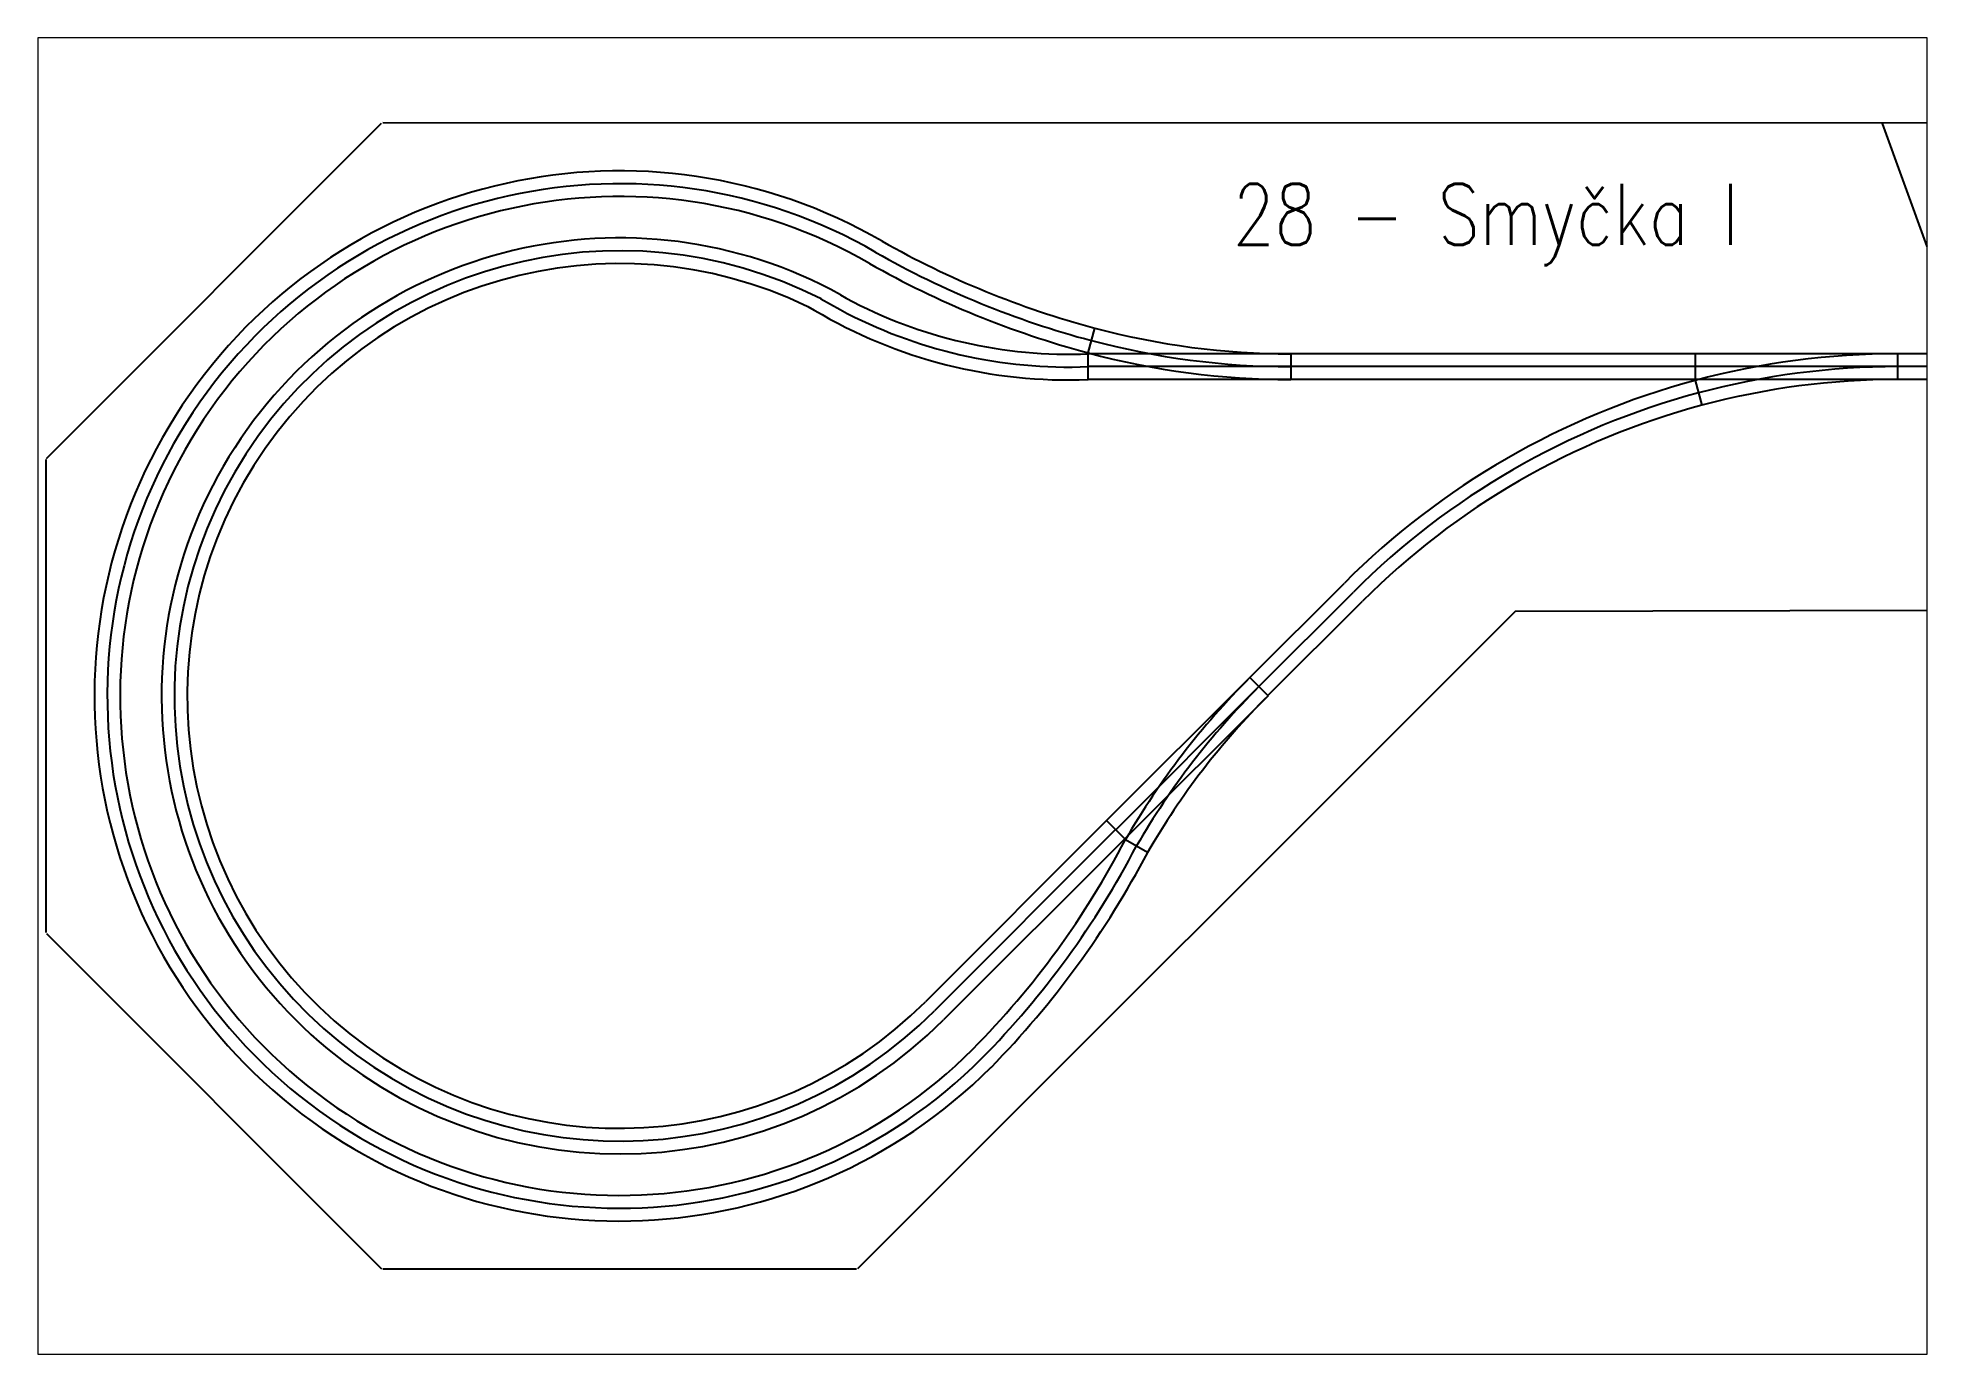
# Paper-space layout 'Rozvržení1' of a CAD drawing. Header units: millimetres. Extents: x 29 to 260, y 20 to 181.
# The model-space entities are those that its viewports show. They can reach past a viewport. Long polylines and large blocks are cut down to what shows.
import ezdxf

# ---------------------------------------------------------------- set-up
doc = ezdxf.new("R2010")
doc.units = ezdxf.units.MM
for name, color, linetype in [('Koleje', 1, 'Continuous'), ('rozhrani', 4, 'Continuous'), ('TTmoduly', 3, 'Continuous'), ('Vyhybky', 96, 'Continuous')]:
    doc.layers.add(name, color=color, linetype=linetype)
doc.styles.add('ROMANS', font='romans', dxfattribs={"width": 0.8})

# ---------------------------------------------------------------- blocks, each defined once
blk = doc.blocks.new('Vyhybka15DlL')
at = {"layer": 'Vyhybky'}
for p, q in [((166, 21.9), (160.6, 42.1)), ((0, 21), (166, 21)), ((0, 21), (0, 0)), ((166, 0), (166, 21)), ((0, 10.5), (166, 10.5)), ((0, 0), (166, 0))]:
    blk.add_line(p, q, dxfattribs=at)
for radius in [620.5, 631, 641.5]:
    blk.add_arc((0, 641.5), radius, 270, 285, dxfattribs=at)
blk = doc.blocks.new('Vyhybka15DlR')
at = {"layer": 'Vyhybky'}
for p, q in [((0, 21.9), (5.4, 42.1)), ((166, 21), (0, 21)), ((0, 0), (0, 21)), ((166, 21), (166, 0)), ((166, 10.5), (0, 10.5)), ((166, 0), (0, 0))]:
    blk.add_line(p, q, dxfattribs=at)
for radius in [631, 620.5, 641.5]:
    blk.add_arc((166, 641.5), radius, 255.0001, 270.0001, dxfattribs=at)

msp = doc.modelspace()

# ---------------------------------------------------------------- linework, layer by layer
at = {"layer": 'Koleje'}
for p, q in [((778.1, 821.9), (783.4, 819.1)), ((788.9, 828.2), (804.5, 819.5)), ((804.8, 831.7), (809.6, 828.8)), ((1505.5, 783.2), (1173.9, 783.2)), ((1731.5, 783.2), (1671.5, 783.2)), ((1505.5, 772.7), (1173.9, 772.7)), ((1505.5, 762.2), (1173.9, 762.2)), ((1731.5, 772.7), (1671.5, 772.7)), ((1731.5, 762.2), (1671.5, 762.2)), ((1140.5, 517.8), (1217.9, 595.3)), ((1147.9, 510.4), (1225.3, 587.9)), ((1155.3, 503), (1232.8, 580.5)), ((1023, 400.5), (874.5, 252)), ((1030.4, 393.1), (882, 244.6)), ((1037.9, 385.7), (889.4, 237.2))]:
    msp.add_line(p, q, dxfattribs=at)
for centre, radius, start, end in [((623.9, 502.7), 430.5, 60, 315), ((623.9, 502.7), 420, 60, 315), ((623.9, 502.7), 409.5, 60, 315), ((623.9, 502.7), 375.5, 61.1841, 315), ((623.9, 502.7), 365, 63.1134, 315), ((1205.5, 1523.6), 744.5, 240.5148, 255.0373), ((623.9, 502.7), 354.5, 64.2064, 315), ((1205.6, 1523.8), 765.7, 240.5024, 255.0341), ((1204.9, 1521.7), 753.1, 240.4799, 255.0465), ((992.4, 1169.8), 386.9, 241.8094, 272.3053), ((991.6, 1168.7), 406.9, 239.2311, 272.3053), ((992, 1169.3), 396.9, 241.8094, 272.3053), ((1671.5, 141.7), 641.5, 105, 135), ((1671.5, 141.7), 631, 105, 135), ((1671.5, 141.7), 620.5, 105, 135), ((410.4, 710.4), 707.3, 315.328, 332.6117), ((401.4, 716.9), 728.8, 315.4574, 332.4445), ((392.3, 723.5), 750.5, 315.58, 332.2852)]:
    msp.add_arc(centre, radius, start, end, dxfattribs=at)
at = {"layer": 'rozhrani'}
msp.add_line((1731.5, 772.7), (1658.9, 972.2), dxfattribs=at)
at = {"layer": 'TTmoduly'}
for p, q in [((154, 697.5), (428.8, 972.3)), ((1731.5, 972.2), (429.7, 972.7)), ((153.6, 696.7), (153.6, 308.7)), ((1358.2, 572.3), (1731.5, 573.2)), ((1358.2, 572.3), (818.9, 33)), ((154, 307.9), (428.8, 33)), ((818, 32.7), (429.7, 32.7))]:
    msp.add_line(p, q, dxfattribs=at)

# ---------------------------------------------------------------- block references
for p, rotation in [((1671.5, 783.2), 180), ((1140.5, 517.8), 224.973420242396)]:
    msp.add_blockref('Vyhybka15DlL', p, dxfattribs=dict(rotation=rotation))
msp.add_blockref('Vyhybka15DlR', (1007.9, 762.2), dxfattribs=at)

# ---------------------------------------------------------------- texts
at = {"layer": 'TTmoduly', "style": 'ROMANS', "width": 0.8}
msp.add_text('28 - Smyčka I', height=50, dxfattribs=at).set_placement((1126.5, 872.5))

psp = doc.layouts.new('Rozvržení1')

# ---------------------------------------------------------------- viewports
at = {"layer": 'TTmoduly'}
psp.add_viewport(center=(144.64, 100.81), size=(231.43, 161.29), view_center_point=(921.28, 502.7), view_height=1079.3579, dxfattribs=at)

doc.saveas('drawing.dxf')
